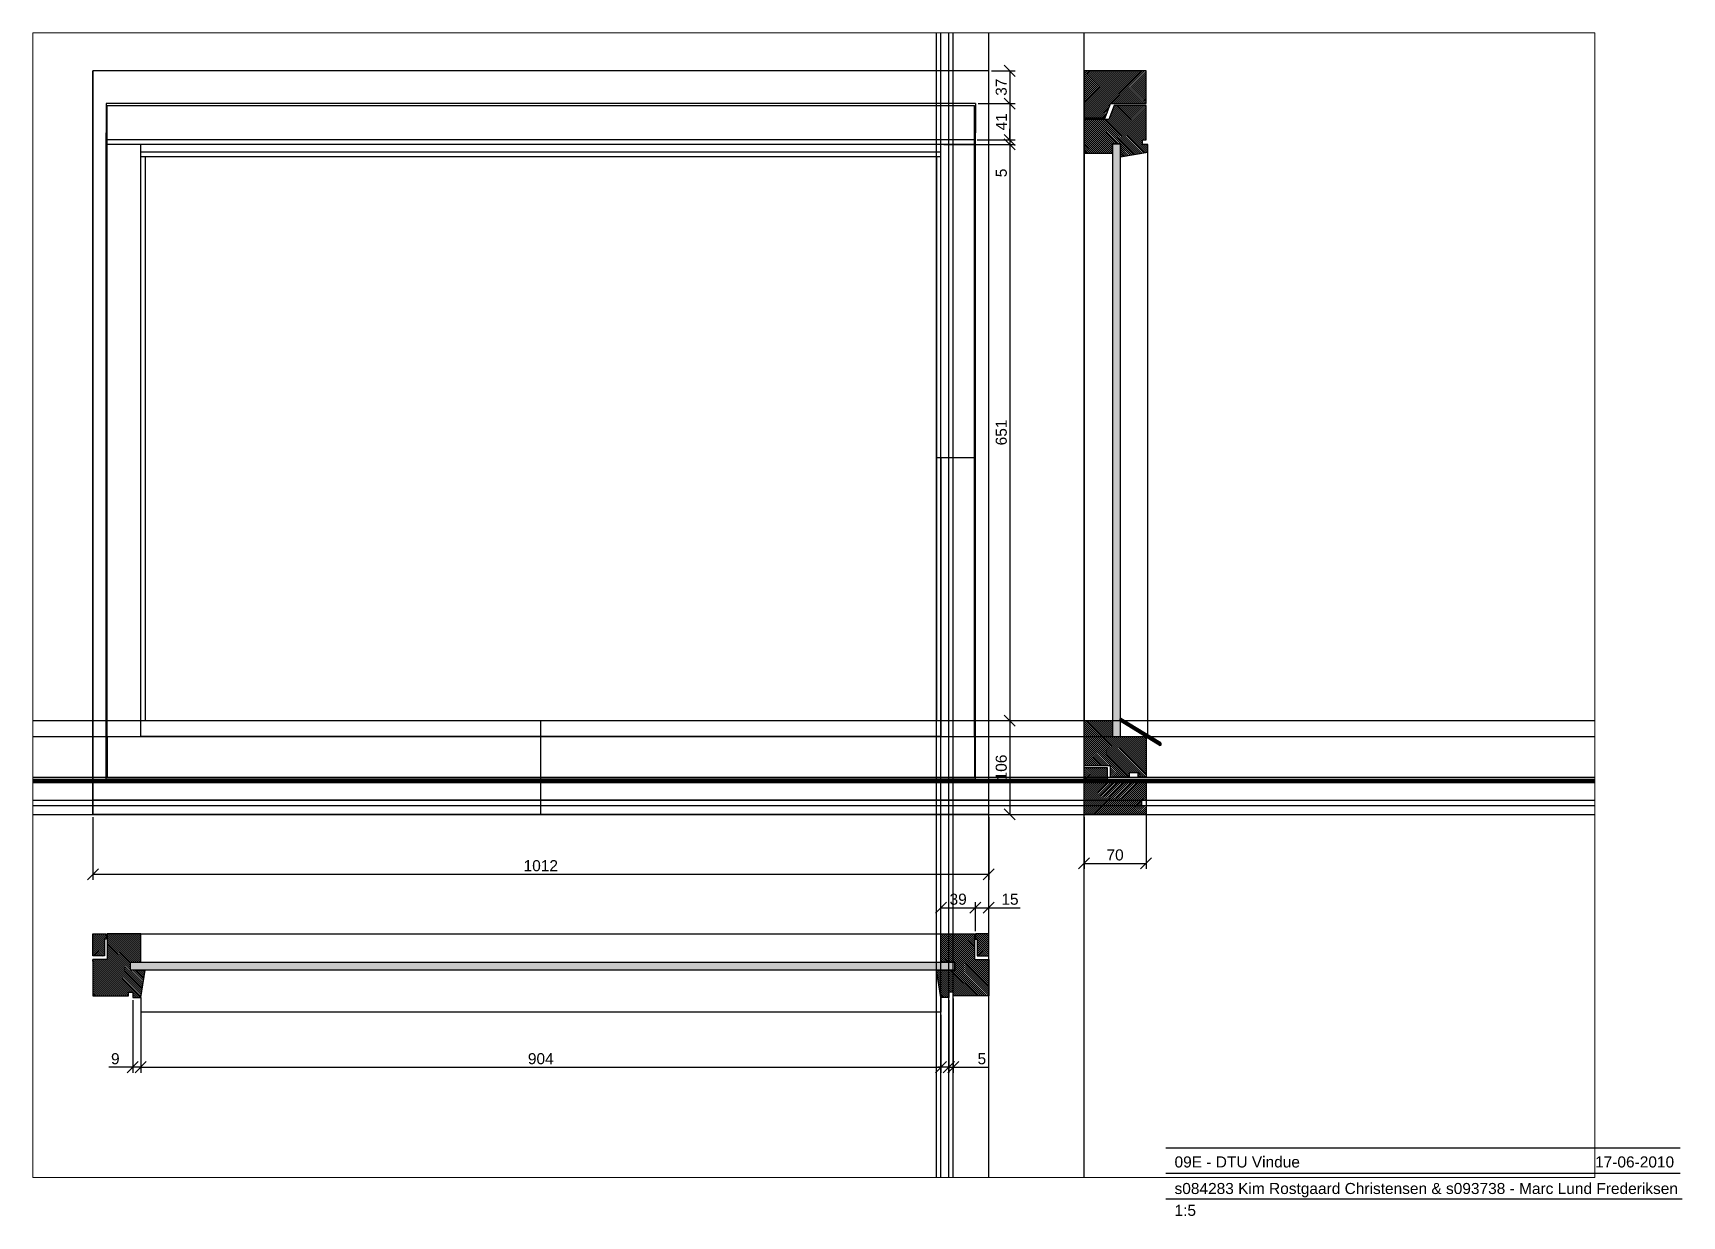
# Paper-space layout 'Vindue' of a CAD drawing. Header units: millimetres. Extents: x 26 to 398, y 11 to 278.
# The model-space entities are those that its viewports show. They can reach past a viewport. Long polylines and large blocks are cut down to what shows.
import ezdxf

# ---------------------------------------------------------------- set-up
doc = ezdxf.new("R2010")
doc.units = ezdxf.units.MM
doc.layers.add('Hjælpelinjer', color=252, linetype='Continuous', plot=False)
for name, color, linetype in [('Kontur', 7, 'Continuous'), ('Målsætning', 1, 'Continuous'), ('Skravering', 7, 'Continuous')]:
    doc.layers.add(name, color=color, linetype=linetype)
doc.styles.get("Standard").update_dxf_attribs({"font": 'ARIAL.TTF'})
doc.dimstyles.new('ISO-25', dxfattribs={"dimtxt": 2.5, "dimasz": 2.5, "dimexe": 1.25, "dimexo": 0.625, "dimtad": 1, "dimtxsty": 'Standard', "dimblk": 'OBLIQUE', "dimcen": 2.5, "dimadec": 0, "dimazin": 0, "dimtfac": 1, "dimtmove": 0, "dimatfit": 3, "dimfxl": 1, "dimarcsym": 0})

# ---------------------------------------------------------------- blocks, each defined once
blk = doc.blocks.new('_Oblique')
at = {"color": 0, "linetype": 'ByBlock', "lineweight": -2}
blk.add_line((-0.5, -0.5), (0.5, 0.5), dxfattribs=at)
blk = doc.blocks.new('*D57')
at = {"layer": 'Defpoints', "color": 0, "transparency": 16777216}
for p in [(39.24, 101.5), (241.64, 101.5), (241.64, 87.99)]:
    blk.add_point(p, dxfattribs=at)
at = {"layer": 'Målsætning', "color": 0, "lineweight": -2, "transparency": 16777216}
for p, q in [((39.24, 100.87), (39.24, 86.74)), ((241.64, 100.87), (241.64, 86.74)), ((39.24, 87.99), (241.64, 87.99))]:
    blk.add_line(p, q, dxfattribs=at)
at = {"layer": 'Målsætning', "color": 0, "lineweight": -2, "transparency": 16777216, "xscale": 2.5, "yscale": 2.5, "zscale": 2.5, "rotation": 180}
blk.add_blockref('_Oblique', (39.24, 87.99), dxfattribs=at)
at = {"layer": 'Målsætning', "color": 0, "lineweight": -2, "transparency": 16777216, "xscale": 2.5, "yscale": 2.5, "zscale": 2.5}
blk.add_blockref('_Oblique', (241.64, 87.99), dxfattribs=at)
at = {"layer": 'Målsætning', "color": 0, "transparency": 16777216, "insert": (140.44, 89.9), "char_height": 2.5, "attachment_point": 5}
blk.add_mtext('1012', dxfattribs=at)
blk = doc.blocks.new('*D60')
at = {"layer": 'Defpoints', "color": 0, "transparency": 16777216}
for p in [(241.64, 269.5), (238.64, 262.1), (246.39, 262.1)]:
    blk.add_point(p, dxfattribs=at)
at = {"layer": 'Målsætning', "color": 0, "lineweight": -2, "transparency": 16777216}
for p, q in [((242.27, 269.5), (247.64, 269.5)), ((246.39, 269.5), (246.39, 262.1)), ((239.27, 262.1), (247.64, 262.1))]:
    blk.add_line(p, q, dxfattribs=at)
at = {"layer": 'Målsætning', "color": 0, "lineweight": -2, "transparency": 16777216, "xscale": 2.5, "yscale": 2.5, "zscale": 2.5}
for p, rotation in [((246.39, 269.5), 90), ((246.39, 262.1), 270)]:
    blk.add_blockref('_Oblique', p, dxfattribs=dict(at, rotation=rotation))
at = {"layer": 'Målsætning', "color": 0, "transparency": 16777216, "insert": (244.49, 265.8), "char_height": 2.5, "attachment_point": 5, "rotation": 90}
blk.add_mtext('37', dxfattribs=at)
blk = doc.blocks.new('*D65')
at = {"layer": 'Defpoints', "color": 0, "transparency": 16777216}
for p in [(238.64, 262.1), (238.44, 253.9), (246.39, 253.9)]:
    blk.add_point(p, dxfattribs=at)
at = {"layer": 'Målsætning', "color": 0, "lineweight": -2, "transparency": 16777216}
for p, q in [((239.27, 262.1), (247.64, 262.1)), ((246.39, 262.1), (246.39, 253.9)), ((239.07, 253.9), (247.64, 253.9))]:
    blk.add_line(p, q, dxfattribs=at)
at = {"layer": 'Målsætning', "color": 0, "lineweight": -2, "transparency": 16777216, "xscale": 2.5, "yscale": 2.5, "zscale": 2.5}
for p, rotation in [((246.39, 262.1), 90), ((246.39, 253.9), 270)]:
    blk.add_blockref('_Oblique', p, dxfattribs=dict(at, rotation=rotation))
at = {"layer": 'Målsætning', "color": 0, "transparency": 16777216, "insert": (244.51, 258), "char_height": 2.5, "attachment_point": 5, "rotation": 90}
blk.add_mtext('41', dxfattribs=at)
blk = doc.blocks.new('*D66')
at = {"layer": 'Defpoints', "color": 0, "transparency": 16777216}
for p in [(238.44, 253.9), (238.44, 252.9), (246.39, 252.9)]:
    blk.add_point(p, dxfattribs=at)
at = {"layer": 'Målsætning', "color": 0, "lineweight": -2, "transparency": 16777216}
for p, q in [((239.07, 253.9), (247.64, 253.9)), ((246.39, 253.9), (246.39, 256.4)), ((246.39, 253.9), (246.39, 252.9)), ((239.07, 252.9), (247.64, 252.9)), ((246.39, 252.9), (246.39, 244.99))]:
    blk.add_line(p, q, dxfattribs=at)
at = {"layer": 'Målsætning', "color": 0, "lineweight": -2, "transparency": 16777216, "xscale": 2.5, "yscale": 2.5, "zscale": 2.5}
for p, rotation in [((246.39, 253.9), 270), ((246.39, 252.9), 90)]:
    blk.add_blockref('_Oblique', p, dxfattribs=dict(at, rotation=rotation))
at = {"layer": 'Målsætning', "color": 0, "transparency": 16777216, "insert": (244.5, 246.44), "char_height": 2.5, "attachment_point": 5, "rotation": 90}
blk.add_mtext('5', dxfattribs=at)
blk = doc.blocks.new('*D67')
at = {"layer": 'Defpoints', "color": 0, "transparency": 16777216}
for p in [(230.84, 252.9), (229.84, 122.7), (246.39, 122.7)]:
    blk.add_point(p, dxfattribs=at)
at = {"layer": 'Målsætning', "color": 0, "lineweight": -2, "transparency": 16777216}
for p, q in [((231.47, 252.9), (247.64, 252.9)), ((246.39, 252.9), (246.39, 122.7)), ((230.47, 122.7), (247.64, 122.7))]:
    blk.add_line(p, q, dxfattribs=at)
at = {"layer": 'Målsætning', "color": 0, "lineweight": -2, "transparency": 16777216, "xscale": 2.5, "yscale": 2.5, "zscale": 2.5}
for p, rotation in [((246.39, 252.9), 90), ((246.39, 122.7), 270)]:
    blk.add_blockref('_Oblique', p, dxfattribs=dict(at, rotation=rotation))
at = {"layer": 'Målsætning', "color": 0, "transparency": 16777216, "insert": (244.49, 187.8), "char_height": 2.5, "attachment_point": 5, "rotation": 90}
blk.add_mtext('651', dxfattribs=at)
blk = doc.blocks.new('*D68')
at = {"layer": 'Defpoints', "color": 0, "transparency": 16777216}
for p in [(229.84, 122.7), (241.64, 101.5), (246.39, 101.5)]:
    blk.add_point(p, dxfattribs=at)
at = {"layer": 'Målsætning', "color": 0, "lineweight": -2, "transparency": 16777216}
for p, q in [((230.47, 122.7), (247.64, 122.7)), ((246.39, 122.7), (246.39, 101.5)), ((242.27, 101.5), (247.64, 101.5))]:
    blk.add_line(p, q, dxfattribs=at)
at = {"layer": 'Målsætning', "color": 0, "lineweight": -2, "transparency": 16777216, "xscale": 2.5, "yscale": 2.5, "zscale": 2.5}
for p, rotation in [((246.39, 122.7), 90), ((246.39, 101.5), 270)]:
    blk.add_blockref('_Oblique', p, dxfattribs=dict(at, rotation=rotation))
at = {"layer": 'Målsætning', "color": 0, "transparency": 16777216, "insert": (244.49, 112.1), "char_height": 2.5, "attachment_point": 5, "rotation": 90}
blk.add_mtext('106', dxfattribs=at)
blk = doc.blocks.new('*D69')
at = {"layer": 'Defpoints', "color": 0, "transparency": 16777216}
for p in [(50.04, 56.82), (230.84, 56.82), (230.84, 44.39)]:
    blk.add_point(p, dxfattribs=at)
at = {"layer": 'Målsætning', "color": 0, "lineweight": -2, "transparency": 16777216}
for p, q in [((50.04, 56.19), (50.04, 43.14)), ((230.84, 56.19), (230.84, 43.14)), ((50.04, 44.39), (230.84, 44.39))]:
    blk.add_line(p, q, dxfattribs=at)
at = {"layer": 'Målsætning', "color": 0, "lineweight": -2, "transparency": 16777216, "xscale": 2.5, "yscale": 2.5, "zscale": 2.5, "rotation": 180}
blk.add_blockref('_Oblique', (50.04, 44.39), dxfattribs=at)
at = {"layer": 'Målsætning', "color": 0, "lineweight": -2, "transparency": 16777216, "xscale": 2.5, "yscale": 2.5, "zscale": 2.5}
blk.add_blockref('_Oblique', (230.84, 44.39), dxfattribs=at)
at = {"layer": 'Målsætning', "color": 0, "transparency": 16777216, "insert": (140.44, 46.29), "char_height": 2.5, "attachment_point": 5}
blk.add_mtext('904', dxfattribs=at)
blk = doc.blocks.new('*D70')
at = {"layer": 'Defpoints', "color": 0, "transparency": 16777216}
for p in [(48.24, 60.12), (50.04, 60.12), (48.24, 44.39)]:
    blk.add_point(p, dxfattribs=at)
at = {"layer": 'Målsætning', "color": 0, "lineweight": -2, "transparency": 16777216}
for p, q in [((48.24, 59.5), (48.24, 43.14)), ((50.04, 59.5), (50.04, 43.14)), ((48.24, 44.39), (42.85, 44.39)), ((50.04, 44.39), (48.24, 44.39))]:
    blk.add_line(p, q, dxfattribs=at)
at = {"layer": 'Målsætning', "color": 0, "lineweight": -2, "transparency": 16777216, "xscale": 2.5, "yscale": 2.5, "zscale": 2.5, "rotation": 180}
blk.add_blockref('_Oblique', (48.24, 44.39), dxfattribs=at)
at = {"layer": 'Målsætning', "color": 0, "lineweight": -2, "transparency": 16777216, "xscale": 2.5, "yscale": 2.5, "zscale": 2.5}
blk.add_blockref('_Oblique', (50.04, 44.39), dxfattribs=at)
at = {"layer": 'Målsætning', "color": 0, "transparency": 16777216, "insert": (44.3, 46.29), "char_height": 2.5, "attachment_point": 5}
blk.add_mtext('9', dxfattribs=at)
blk = doc.blocks.new('*D71')
at = {"layer": 'Defpoints', "color": 0, "transparency": 16777216}
for p in [(232.64, 60.12), (233.64, 60.52), (233.64, 44.39)]:
    blk.add_point(p, dxfattribs=at)
at = {"layer": 'Målsætning', "color": 0, "lineweight": -2, "transparency": 16777216}
for p, q in [((233.64, 59.9), (233.64, 43.14)), ((232.64, 59.5), (232.64, 43.14)), ((232.64, 44.39), (230.14, 44.39)), ((232.64, 44.39), (233.64, 44.39)), ((233.64, 44.39), (241.55, 44.39))]:
    blk.add_line(p, q, dxfattribs=at)
at = {"layer": 'Målsætning', "color": 0, "lineweight": -2, "transparency": 16777216, "xscale": 2.5, "yscale": 2.5, "zscale": 2.5}
blk.add_blockref('_Oblique', (232.64, 44.39), dxfattribs=at)
at = {"layer": 'Målsætning', "color": 0, "lineweight": -2, "transparency": 16777216, "xscale": 2.5, "yscale": 2.5, "zscale": 2.5, "rotation": 180}
blk.add_blockref('_Oblique', (233.64, 44.39), dxfattribs=at)
at = {"layer": 'Målsætning', "color": 0, "transparency": 16777216, "insert": (240.1, 46.29), "char_height": 2.5, "attachment_point": 5}
blk.add_mtext('5', dxfattribs=at)
blk = doc.blocks.new('*D72')
at = {"layer": 'Defpoints', "color": 0, "transparency": 16777216}
for p in [(238.64, 80.43), (230.84, 74.52), (238.64, 74.52)]:
    blk.add_point(p, dxfattribs=at)
at = {"layer": 'Målsætning', "color": 0, "lineweight": -2, "transparency": 16777216}
for p, q in [((230.84, 75.15), (230.84, 81.68)), ((230.84, 80.43), (238.64, 80.43)), ((238.64, 75.15), (238.64, 81.68))]:
    blk.add_line(p, q, dxfattribs=at)
at = {"layer": 'Målsætning', "color": 0, "lineweight": -2, "transparency": 16777216, "xscale": 2.5, "yscale": 2.5, "zscale": 2.5, "rotation": 180}
blk.add_blockref('_Oblique', (230.84, 80.43), dxfattribs=at)
at = {"layer": 'Målsætning', "color": 0, "lineweight": -2, "transparency": 16777216, "xscale": 2.5, "yscale": 2.5, "zscale": 2.5}
blk.add_blockref('_Oblique', (238.64, 80.43), dxfattribs=at)
at = {"layer": 'Målsætning', "color": 0, "transparency": 16777216, "insert": (234.74, 82.33), "char_height": 2.5, "attachment_point": 5}
blk.add_mtext('39', dxfattribs=at)
blk = doc.blocks.new('*D73')
at = {"layer": 'Defpoints', "color": 0, "transparency": 16777216}
for p in [(241.64, 80.43), (238.64, 74.52), (241.64, 74.52)]:
    blk.add_point(p, dxfattribs=at)
at = {"layer": 'Målsætning', "color": 0, "lineweight": -2, "transparency": 16777216}
for p, q in [((238.64, 75.15), (238.64, 81.68)), ((238.64, 80.43), (241.64, 80.43)), ((241.64, 75.15), (241.64, 81.68)), ((241.64, 80.43), (248.76, 80.43))]:
    blk.add_line(p, q, dxfattribs=at)
at = {"layer": 'Målsætning', "color": 0, "lineweight": -2, "transparency": 16777216, "xscale": 2.5, "yscale": 2.5, "zscale": 2.5, "rotation": 180}
blk.add_blockref('_Oblique', (238.64, 80.43), dxfattribs=at)
at = {"layer": 'Målsætning', "color": 0, "lineweight": -2, "transparency": 16777216, "xscale": 2.5, "yscale": 2.5, "zscale": 2.5}
blk.add_blockref('_Oblique', (241.64, 80.43), dxfattribs=at)
at = {"layer": 'Målsætning', "color": 0, "transparency": 16777216, "insert": (246.45, 82.33), "char_height": 2.5, "attachment_point": 5}
blk.add_mtext('15', dxfattribs=at)
blk = doc.blocks.new('*D74')
at = {"layer": 'Defpoints', "color": 0, "transparency": 16777216}
for p in [(263.2, 101.5), (277.2, 101.5), (277.2, 90.44)]:
    blk.add_point(p, dxfattribs=at)
at = {"layer": 'Målsætning', "color": 0, "lineweight": -2, "transparency": 16777216}
for p, q in [((263.2, 100.87), (263.2, 89.19)), ((277.2, 100.87), (277.2, 89.19)), ((263.2, 90.44), (277.2, 90.44))]:
    blk.add_line(p, q, dxfattribs=at)
at = {"layer": 'Målsætning', "color": 0, "lineweight": -2, "transparency": 16777216, "xscale": 2.5, "yscale": 2.5, "zscale": 2.5, "rotation": 180}
blk.add_blockref('_Oblique', (263.2, 90.44), dxfattribs=at)
at = {"layer": 'Målsætning', "color": 0, "lineweight": -2, "transparency": 16777216, "xscale": 2.5, "yscale": 2.5, "zscale": 2.5}
blk.add_blockref('_Oblique', (277.2, 90.44), dxfattribs=at)
at = {"layer": 'Målsætning', "color": 0, "transparency": 16777216, "insert": (270.2, 92.34), "char_height": 2.5, "attachment_point": 5}
blk.add_mtext('70', dxfattribs=at)

msp = doc.modelspace()

# ---------------------------------------------------------------- hatches: boundary and pattern name
at = {"layer": 'Kontur'}
h = msp.add_hatch(dxfattribs=at)
h.set_pattern_fill('GOST_GLASS', color=256, angle=45)
h.paths.add_polyline_path([(451.6, 2365.6), (451.6, 2355), (451.6, 1714), (451.6, 1696), (460.6, 1696), (460.6, 1724.1), (460.6, 2365.6)])
h = msp.add_hatch(dxfattribs=at)
h.set_pattern_fill('ANSI31', color=256, scale=0.5)
h.paths.add_polyline_path([(-687.1, 1448.1), (-700.1, 1448.1), (-700.1, 1473.1), (-685.1, 1473.1), (-685.1, 1467.1), (-687.1, 1467.1)])
h.paths.add_polyline_path([(298.9, 1467.1), (298.9, 1448.1), (311.9, 1448.1), (311.9, 1473.1), (296.9, 1473.1), (296.9, 1467.1)])
h = msp.add_hatch(dxfattribs=at)
h.set_pattern_fill('ANSI31', color=256, scale=0.5, angle=90)
h.paths.add_polyline_path([(252.9, 1432.1), (273.7, 1432.1), (273.7, 1441.1), (257.9, 1441.1), (257.9, 1473.1), (295.9, 1473.1), (295.9, 1444.1), (311.9, 1444.1), (311.9, 1403.1), (271.9, 1403.1), (271.9, 1407.1), (266.9, 1407.1), (266.9, 1401.1), (257.9, 1401.1)])
edge = h.paths.add_edge_path()
edge.add_line((-641.1, 1431.5), (-657.8, 1432.1))
edge.add_line((-657.8, 1432.1), (-657.8, 1441.1))
edge.add_line((-657.8, 1441.1), (-646.1, 1441.1))
edge.add_line((-646.1, 1441.1), (-646.1, 1473.1))
edge.add_line((-646.1, 1473.1), (-684.1, 1473.1))
edge.add_line((-684.1, 1473.1), (-684.1, 1444.1))
edge.add_line((-684.1, 1444.1), (-700.1, 1444.1))
edge.add_line((-700.1, 1444.1), (-700.1, 1403.1))
edge.add_line((-700.1, 1403.1), (-660.1, 1403.1))
edge.add_line((-660.1, 1403.1), (-660.1, 1407.1))
edge.add_line((-660.1, 1407.1), (-655.1, 1407.1))
edge.add_line((-655.1, 1407.1), (-655.1, 1401.1))
edge.add_line((-655.1, 1401.1), (-646.1, 1401.1))
edge.add_line((-646.1, 1401.1), (-641.1, 1432.1))
h = msp.add_hatch(dxfattribs=at)
h.set_pattern_fill('GOST_GLASS', color=256, scale=0.5, angle=90)
h.paths.add_polyline_path([(-657.8, 1441.1), (273.7, 1441.1), (273.7, 1432.1), (-657.8, 1432.1)])
at = {"layer": 'Skravering'}
h = msp.add_hatch(dxfattribs=at)
h.set_pattern_fill('ANSI31', color=256, scale=0.5)
h.paths.add_polyline_path([(489.6, 2411), (489.6, 2448), (419.6, 2448), (419.6, 2395), (443.6, 2395), (449.6, 2411)])
h = msp.add_hatch(dxfattribs=at)
h.set_pattern_fill('ANSI31', color=256, scale=0.5, angle=90)
h.paths.add_polyline_path([(460.6, 2351), (491.6, 2356), (491.6, 2365), (485.6, 2365), (485.6, 2370), (489.6, 2370), (489.6, 2409), (453.6, 2409), (447.6, 2393), (419.6, 2393), (419.6, 2355), (451.6, 2355), (451.6, 2365.6), (460.6, 2365.6)])
h = msp.add_hatch(dxfattribs=at)
h.set_pattern_fill('ANSI31', color=256, scale=0.5, angle=90)
h.paths.add_polyline_path([(451.6, 1696), (489.6, 1696), (489.6, 1650), (480.6, 1650), (480.6, 1655), (470.6, 1655), (470.6, 1650), (449.6, 1650), (449.6, 1663), (419.6, 1663), (419.6, 1714), (451.6, 1714)])
h = msp.add_hatch(dxfattribs=at)
h.set_pattern_fill('ANSI31', color=256, scale=0.5)
h.paths.add_polyline_path([(489.6, 1644), (489.6, 1624), (484.6, 1624), (484.6, 1618), (489.6, 1618), (489.6, 1608), (419.6, 1608), (419.6, 1661), (445.6, 1661), (445.6, 1648), (470.6, 1646.6), (470.6, 1645.1), (471.6, 1645.1)])

# ---------------------------------------------------------------- linework, layer by layer
at = {"layer": 'Hjælpelinjer'}
for p, q in [((296.9, 2370), (291.9, 2370)), ((257.9, 2011), (252.9, 2011)), ((295.9, 2011), (257.9, 2011)), ((296.9, 2011), (295.9, 2011)), ((-194.1, 1696), (-194.1, 1714)), ((-194.1, 1650), (-194.1, 1696)), ((-194.1, 1644), (-194.1, 1650)), ((-194.1, 1624), (-194.1, 1644)), ((489.6, 1645.9), (489.6, 1569)), ((-194.1, 1618), (-194.1, 1624)), ((-194.1, 1608), (-194.1, 1618))]:
    msp.add_line(p, q, dxfattribs=at)
for p, direction in [((252.9, 1374.1), (0, 1)), ((257.9, 1405.1), (0, 1)), ((266.9, 1405.1), (0, 1)), ((271.9, 1403.1), (0, 1)), ((311.9, 1403.1), (0, 1)), ((419.6, 2355), (0, 1)), ((-990.1, 1714), (1, 0)), ((-952.1, 1696), (1, 0)), ((-952.1, 1650), (1, 0)), ((-996.1, 1648), (1, 0)), ((-971.1, 1646.6), (1, 0)), ((-971.1, 1645.1), (1, 0)), ((-952.1, 1644), (1, 0)), ((-952.1, 1624), (1, 0)), ((-952.1, 1618), (1, 0)), ((-700.1, 1608), (1, 0))]:
    msp.add_xline(p, direction, dxfattribs=at)
at = {"layer": 'Kontur'}
for p, q in [((311.9, 2448), (-700.1, 2448)), ((-700.1, 2448), (-700.1, 1608)), ((-700.1, 1608), (-700.1, 2448)), ((311.9, 1608), (311.9, 2448)), ((295.9, 2411), (-685.1, 2411)), ((-685.1, 2411), (-685.1, 2378)), ((-684.1, 2409), (295.9, 2409)), ((-684.1, 1696), (-684.1, 2409)), ((296.9, 2411), (295.9, 2411)), ((295.9, 1696), (295.9, 2409)), ((296.9, 2411), (296.9, 2378)), ((-685.1, 1644), (-685.1, 2378)), ((-641.1, 2370), (-685.1, 2370)), ((295.9, 2370), (-641.1, 2370)), ((296.9, 1644), (296.9, 2378)), ((295.9, 2365), (-684.1, 2365)), ((-646.1, 1696), (-646.1, 2365)), ((257.9, 2356), (-646.1, 2356)), ((257.9, 2351), (-646.1, 2351)), ((-641.1, 2351), (-641.1, 1714)), ((252.9, 2351), (252.9, 1714)), ((257.9, 1696), (257.9, 2365)), ((419.6, 2355), (419.6, 1714)), ((491.6, 1697.2), (491.6, 2356)), ((257.9, 2011), (257.9, 1696)), ((295.9, 2011), (295.9, 1696)), ((-641.1, 1714), (252.9, 1714)), ((-684.1, 1696), (-684.1, 1650)), ((257.9, 1696), (-646.1, 1696)), ((295.9, 1696), (295.9, 1650)), ((489.6, 1696), (490.3, 1696)), ((-685.1, 1650), (295.9, 1650)), ((296.9, 1648), (-685.1, 1648)), ((-685.1, 1646.6), (296.9, 1646.6)), ((296.9, 1645.1), (-685.1, 1645.1)), ((-685.1, 1644), (296.9, 1644)), ((295.9, 1650), (296.9, 1650)), ((311.9, 1624), (-700.1, 1624)), ((-700.1, 1618), (311.9, 1618)), ((311.9, 1608), (-700.1, 1608)), ((-646.1, 1473.1), (257.9, 1473.1)), ((-700.1, 1442.1), (-700.1, 1444.1)), ((-657.8, 1441.1), (-657.8, 1441.1)), ((311.9, 1442.1), (311.9, 1444.1)), ((-646.1, 1401.1), (-646.1, 1384.6)), ((257.9, 1401.1), (257.9, 1384.6)), ((257.9, 1384.6), (-646.1, 1384.6))]:
    msp.add_line(p, q, dxfattribs=at)
for points in [[(489.6, 2411), (489.6, 2448), (419.6, 2448), (419.6, 2395), (443.6, 2395), (449.6, 2411)], [(460.6, 2351), (491.6, 2356), (491.6, 2365), (485.6, 2365), (485.6, 2370), (489.6, 2370), (489.6, 2409), (453.6, 2409), (447.6, 2393), (419.6, 2393), (419.6, 2355), (451.6, 2355), (451.6, 2365.6), (460.6, 2365.6)], [(451.6, 2365.6), (451.6, 2355), (451.6, 1714), (451.6, 1696), (460.6, 1696), (460.6, 1724.1), (460.6, 2365.6)], [(451.6, 1696), (489.6, 1696), (489.6, 1650), (480.6, 1650), (480.6, 1655), (470.6, 1655), (470.6, 1650), (449.6, 1650), (449.6, 1663), (419.6, 1663), (419.6, 1714), (451.6, 1714)], [(489.6, 1644), (489.6, 1624), (484.6, 1624), (484.6, 1618), (489.6, 1618), (489.6, 1608), (419.6, 1608), (419.6, 1661), (445.6, 1661), (445.6, 1648), (470.6, 1646.6), (470.6, 1645.1), (471.6, 1645.1)], [(-687.1, 1448.1), (-700.1, 1448.1), (-700.1, 1473.1), (-685.1, 1473.1), (-685.1, 1467.1), (-687.1, 1467.1)], [(252.9, 1432.1), (273.7, 1432.1), (273.7, 1441.1), (257.9, 1441.1), (257.9, 1473.1), (295.9, 1473.1), (295.9, 1444.1), (311.9, 1444.1), (311.9, 1403.1), (271.9, 1403.1), (271.9, 1407.1), (266.9, 1407.1), (266.9, 1401.1), (257.9, 1401.1)], [(298.9, 1467.1), (298.9, 1448.1), (311.9, 1448.1), (311.9, 1473.1), (296.9, 1473.1), (296.9, 1467.1)], [(-657.8, 1441.1), (273.7, 1441.1), (273.7, 1432.1), (-657.8, 1432.1)]]:
    msp.add_lwpolyline(points, close=True, dxfattribs=at)
at = {"layer": 'Kontur', "lineweight": 50}
msp.add_lwpolyline([(460.6, 1716), (506.1, 1688.4), (506.1, 1686.4), (460.6, 1714)], close=True, dxfattribs=at)
at = {"layer": 'Kontur'}
msp.add_lwpolyline([(-641.1, 1431.5), (-657.8, 1432.1), (-657.8, 1441.1), (-646.1, 1441.1), (-646.1, 1473.1), (-684.1, 1473.1), (-684.1, 1444.1), (-700.1, 1444.1), (-700.1, 1403.1), (-660.1, 1403.1), (-660.1, 1407.1), (-655.1, 1407.1), (-655.1, 1401.1), (-646.1, 1401.1), (-641.1, 1432.1)], dxfattribs=at)

psp = doc.layouts.new('Vindue')

# ---------------------------------------------------------------- linework, layer by layer
at = {"layer": 'Målsætning'}
for p, q in [((397.8722, 26.0642), (281.6918, 26.0642)), ((397.8722, 20.3633), (281.6918, 20.3633)), ((281.6918, 14.6624), (398.2991, 14.6624))]:
    psp.add_line(p, q, dxfattribs=at)

# ---------------------------------------------------------------- texts
at = {"layer": 'Målsætning', "char_height": 2.5}
for s, width, heights, insert, attachment_point in [('09E - DTU Vindue', 42.228299, [0], (283.6331, 24.2295), 1), ('17-06-2010', 55.943622, [0], (396.5174, 24.2295), 3), ('s084283 Kim Rostgaard Christensen & s093738 - Marc Lund Frederiksen', 137.930863, [7.8754], (283.6331, 18.2322), 1), ('1:5', 55.098604, [0], (283.6331, 13.2982), 1)]:
    psp.add_mtext_dynamic_manual_height_columns(s, width=width, gutter_width=12.5, heights=heights, dxfattribs=dict(at, insert=insert, attachment_point=attachment_point))

# ---------------------------------------------------------------- dimensions: what is measured, and where the dimension line sits
at = {"layer": 'Målsætning'}
for base, p1, p2, picture, middle in [((246.3942, 262.0976), (241.644, 269.4976), (238.644, 262.0976), '*D60', (244.4919, 265.7976)), ((246.3942, 253.8976), (238.644, 262.0976), (238.444, 253.8976), '*D65', (244.5141, 257.9976)), ((246.3942, 122.6976), (230.844, 252.8976), (229.844, 122.6976), '*D67', (244.4928, 187.7976)), ((246.3942, 252.8976), (238.444, 253.8976), (238.444, 252.8976), '*D66', (244.4979, 246.4438)), ((246.3942, 101.4976), (229.844, 122.6976), (241.644, 101.4976), '*D68', (244.4928, 112.0976))]:
    dim = psp.add_linear_dim(base=base, p1=p1, p2=p2, angle=90, dimstyle='ISO-25', override={"dimlfac": -5}, dxfattribs=at)
    dim.commit()
    dim.dimension.update_dxf_attribs({"geometry": picture, "text_midpoint": middle})
for base, p1, p2, picture, middle in [((241.644, 87.994), (39.244, 101.4976), (241.644, 101.4976), '*D57', (140.444, 89.8954)), ((277.1952, 90.4376), (263.1952, 101.4976), (277.1952, 101.4976), '*D74', (270.1952, 92.3391)), ((238.644, 80.4327), (230.844, 74.5203), (238.644, 74.5203), '*D72', (234.744, 82.335)), ((241.644, 80.4327), (238.644, 74.5203), (241.644, 74.5203), '*D73', (246.4513, 82.3341)), ((48.244, 44.39), (50.044, 60.1203), (48.244, 60.1203), '*D70', (44.2971, 46.2914)), ((233.644, 44.39), (232.644, 60.1203), (233.644, 60.5203), '*D71', (240.0978, 46.2863)), ((230.844, 44.39), (50.044, 56.8183), (230.844, 56.8183), '*D69', (140.444, 46.2914))]:
    dim = psp.add_linear_dim(base=base, p1=p1, p2=p2, dimstyle='ISO-25', override={"dimlfac": -5}, dxfattribs=at)
    dim.commit()
    dim.dimension.update_dxf_attribs({"geometry": picture, "text_midpoint": middle})

# ---------------------------------------------------------------- viewports
at = {"layer": 'Hjælpelinjer', "view_target_point": (-360.6051, 1885.4057)}
psp.add_viewport(center=(202.1354, 148.7795), size=(352.8708, 258.559), view_center_point=(474.9377, -40.9825), view_height=1292.795001, dxfattribs=at)

doc.saveas('drawing.dxf')
